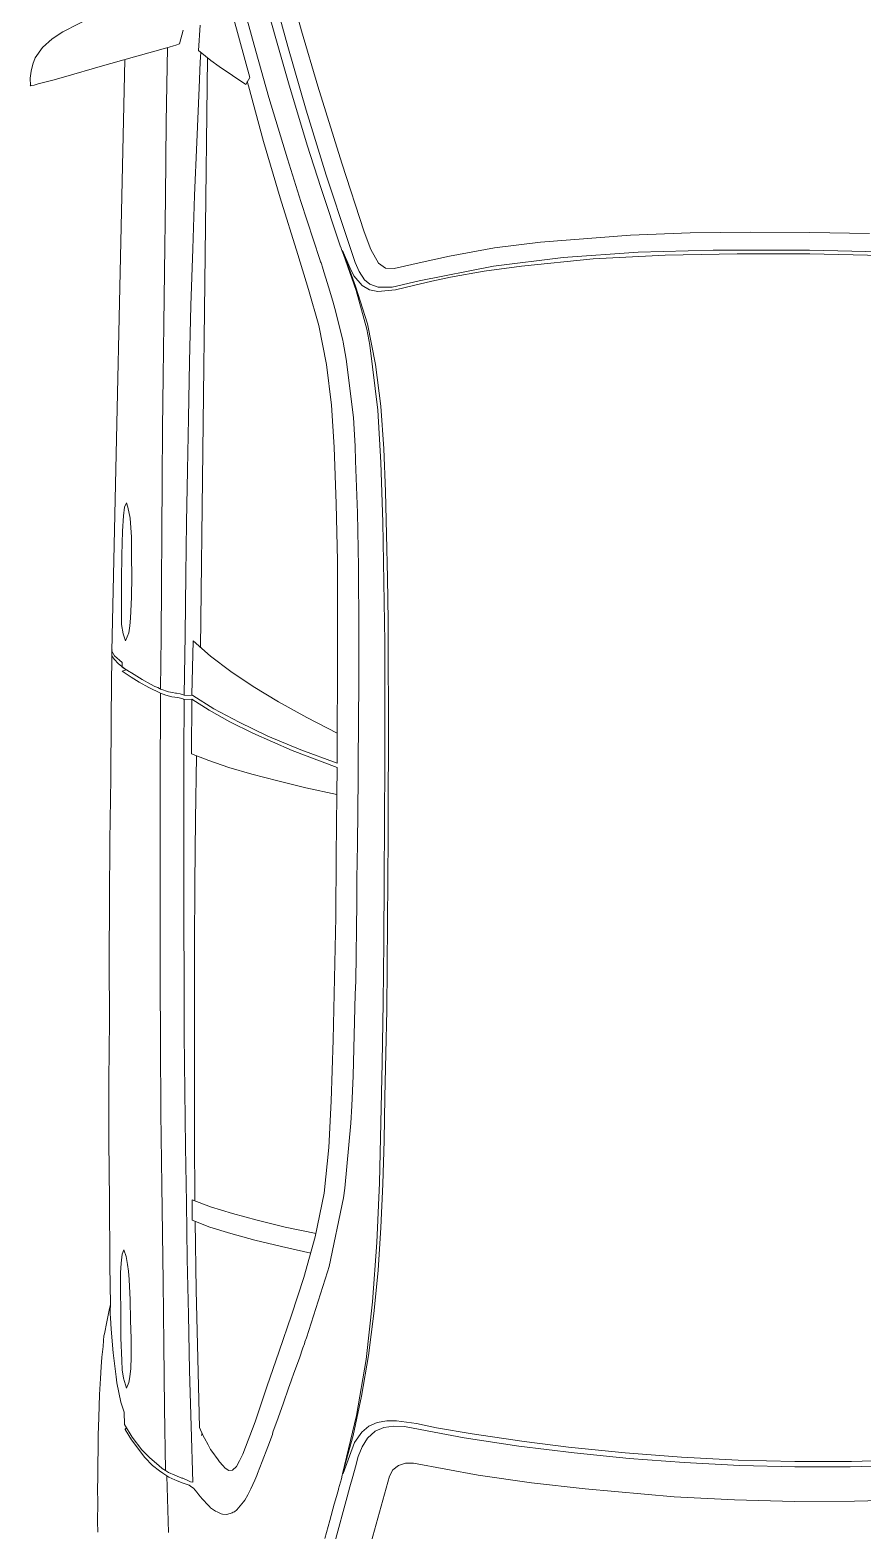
# Model space of a CAD drawing. Header units: inches. Extents: x 13 to 261, y -112 to -47.
# Drawn here: x 70.681 to 71.782, y -70.196 to -68.212 of the extents above; entities that cross this region are included whole.
import ezdxf

# ---------------------------------------------------------------- set-up
doc = ezdxf.new("R2010")
doc.units = ezdxf.units.IN
doc.header["$MEASUREMENT"] = 0
doc.layers.add('AUTOS', color=6, linetype='Continuous', lineweight=20)

msp = doc.modelspace()

# ---------------------------------------------------------------- linework, layer by layer
at = {"layer": 'AUTOS', "linetype": 'Continuous'}
for p, q in [((71.022, -68.2338), (70.9885, -68.1099)), ((70.9836, -68.1419), (71.0052, -68.2201)), ((71.0403, -68.2131), (71.0226, -68.1488)), ((70.9584, -68.1621), (70.9799, -68.2398)), ((70.766, -68.1932), (70.7242, -68.2142)), ((70.9505, -68.1975), (70.972, -68.2747)), ((70.7101, -68.2235), (70.7242, -68.2142)), ((70.8838, -68.2122), (70.8786, -68.2301)), ((70.904, -68.2389), (70.9059, -68.2054)), ((71.0619, -68.2863), (71.0403, -68.2131)), ((70.6878, -68.2488), (70.6975, -68.2349)), ((70.6975, -68.2349), (70.7101, -68.2235)), ((70.8193, -68.2474), (70.865, -68.2344)), ((70.863, -68.2354), (70.8613, -68.3339)), ((70.865, -68.2344), (70.871, -68.233)), ((70.871, -68.233), (70.874, -68.232)), ((70.874, -68.232), (70.8786, -68.2301)), ((70.904, -68.2389), (70.9134, -68.2465)), ((71.0052, -68.2201), (71.0229, -68.2818)), ((71.0465, -68.3181), (71.022, -68.2338)), ((70.6847, -68.2572), (70.6826, -68.2662)), ((70.6878, -68.2488), (70.6847, -68.2572)), ((70.7737, -68.2603), (70.8193, -68.2474)), ((70.8063, -68.2512), (70.7893, -69.0336)), ((70.9063, -68.2544), (70.9049, -68.2884)), ((70.9069, -68.2414), (70.9063, -68.2544)), ((70.9158, -68.2485), (70.9064, -69.029)), ((70.9134, -68.2465), (70.9203, -68.2521)), ((70.9203, -68.2521), (70.9312, -68.2602)), ((70.9799, -68.2398), (70.9972, -68.301)), ((70.6826, -68.2662), (70.681, -68.2757)), ((70.681, -68.2757), (70.6814, -68.2852)), ((70.7004, -68.2809), (70.711, -68.2781)), ((70.711, -68.2781), (70.7285, -68.2733)), ((70.7285, -68.2733), (70.7737, -68.2603)), ((70.9312, -68.2602), (70.9664, -68.2842)), ((70.9664, -68.2842), (70.972, -68.2747)), ((70.6814, -68.2852), (70.6809, -68.2857)), ((70.6809, -68.2857), (70.6834, -68.2852)), ((70.6834, -68.2852), (70.6864, -68.2848)), ((70.6864, -68.2848), (70.6919, -68.2833)), ((70.6919, -68.2833), (70.7004, -68.2809)), ((70.9049, -68.2884), (70.9015, -68.3604)), ((70.9685, -68.2802), (70.9699, -68.2857)), ((70.9699, -68.2857), (70.99, -68.3595)), ((71.0229, -68.2818), (71.0479, -68.3642)), ((71.0937, -68.3882), (71.0619, -68.2863)), ((70.9972, -68.301), (71.0217, -68.3823)), ((71.073, -68.404), (71.0465, -68.3181)), ((70.8613, -68.3339), (70.8601, -68.4329)), ((70.9015, -68.3604), (70.8986, -68.4308)), ((70.99, -68.3595), (71.0121, -68.4337)), ((71.0479, -68.3642), (71.0658, -68.4204)), ((71.0217, -68.3823), (71.0395, -68.4386)), ((71.1231, -68.4791), (71.0937, -68.3882)), ((71.1014, -68.4903), (71.073, -68.404)), ((70.8601, -68.4329), (70.8589, -68.5319)), ((70.8986, -68.4308), (70.8963, -68.5013)), ((71.0121, -68.4337), (71.0352, -68.509)), ((71.0658, -68.4204), (71.0913, -68.4972)), ((71.0395, -68.4386), (71.0646, -68.5154)), ((71.0913, -68.4972), (71.0928, -68.5007)), ((71.1111, -68.5194), (71.1014, -68.4903)), ((71.1318, -68.5022), (71.1231, -68.4791)), ((71.3564, -68.4924), (71.2958, -68.5002)), ((71.4755, -68.4834), (71.3564, -68.4924)), ((71.5546, -68.4803), (71.4755, -68.4834)), ((71.6341, -68.4793), (71.5546, -68.4803)), ((71.7131, -68.4797), (71.6341, -68.4793)), ((71.7131, -68.4797), (71.7921, -68.4812)), ((70.8963, -68.5013), (70.8939, -68.5763)), ((71.0352, -68.509), (71.0496, -68.5552)), ((71.0646, -68.5154), (71.0656, -68.5184)), ((71.0928, -68.5007), (71.0933, -68.5022)), ((71.0933, -68.5022), (71.0957, -68.5087)), ((71.1117, -68.5509), (71.0947, -68.5037)), ((71.104, -68.5263), (71.0947, -68.5037)), ((71.0957, -68.5087), (71.1126, -68.5565)), ((71.1421, -68.5203), (71.1318, -68.5022)), ((71.2362, -68.511), (71.2001, -68.519)), ((71.2958, -68.5002), (71.2362, -68.511)), ((71.2362, -68.511), (71.2362, -68.511)), ((71.3867, -68.5128), (71.2945, -68.5242)), ((71.4261, -68.5148), (71.3315, -68.5241)), ((71.4858, -68.506), (71.3867, -68.5128)), ((71.5217, -68.5099), (71.4261, -68.5148)), ((71.5853, -68.5032), (71.4858, -68.506)), ((71.6167, -68.5081), (71.5217, -68.5099)), ((71.7128, -68.5032), (71.5853, -68.5032)), ((71.6172, -68.5081), (71.6167, -68.5081)), ((71.7122, -68.5082), (71.6172, -68.5081)), ((71.7127, -68.5082), (71.7122, -68.5082)), ((71.7127, -68.5082), (71.7132, -68.5082)), ((71.7128, -68.5032), (71.8403, -68.5063)), ((71.7132, -68.5082), (71.8082, -68.5104)), ((70.8589, -68.5319), (70.8581, -68.6009)), ((71.0656, -68.5184), (71.0661, -68.5199)), ((71.0661, -68.5199), (71.0685, -68.5269)), ((71.0685, -68.5269), (71.0685, -68.5274)), ((71.0685, -68.5274), (71.0762, -68.5515)), ((71.1093, -68.5369), (71.104, -68.5263)), ((71.1207, -68.5501), (71.1093, -68.5369)), ((71.1164, -68.5315), (71.1111, -68.5194)), ((71.1238, -68.5426), (71.1164, -68.5315)), ((71.1515, -68.5269), (71.1421, -68.5203)), ((71.163, -68.5276), (71.1515, -68.5269)), ((71.2001, -68.519), (71.163, -68.5276)), ((71.2945, -68.5242), (71.1958, -68.5435)), ((71.2819, -68.531), (71.2373, -68.539)), ((71.3315, -68.5241), (71.2819, -68.531)), ((71.0496, -68.5552), (71.063, -68.6029)), ((71.0762, -68.5515), (71.0819, -68.5706)), ((71.1276, -68.6006), (71.1117, -68.5509)), ((71.1126, -68.5565), (71.1265, -68.6076)), ((71.1301, -68.5557), (71.1207, -68.5501)), ((71.1307, -68.5482), (71.1238, -68.5426)), ((71.1411, -68.5578), (71.1301, -68.5557)), ((71.1417, -68.5523), (71.1307, -68.5482)), ((71.1646, -68.5556), (71.1411, -68.5578)), ((71.1602, -68.552), (71.1417, -68.5523)), ((71.1958, -68.5435), (71.1602, -68.552)), ((71.1887, -68.5499), (71.1646, -68.5556)), ((71.2128, -68.5442), (71.1887, -68.5499)), ((71.2373, -68.539), (71.2128, -68.5442)), ((70.8939, -68.5763), (70.8919, -68.6508)), ((71.0819, -68.5706), (71.0843, -68.5801)), ((71.0843, -68.5801), (71.0948, -68.6222)), ((70.8581, -68.6009), (70.8572, -68.6699)), ((71.063, -68.6029), (71.0734, -68.6545)), ((71.1265, -68.6076), (71.1307, -68.6287)), ((71.1384, -68.6543), (71.1276, -68.6006)), ((71.0948, -68.6222), (71.0953, -68.6247)), ((71.0953, -68.6247), (71.0995, -68.6473)), ((71.1307, -68.6287), (71.1412, -68.7148)), ((70.8919, -68.6508), (70.8905, -68.7253)), ((71.0734, -68.6545), (71.0798, -68.7081)), ((71.0995, -68.6473), (71.1091, -68.7244)), ((71.1453, -68.7094), (71.1384, -68.6543)), ((70.8572, -68.6699), (70.8564, -68.7389)), ((71.0798, -68.7081), (71.0836, -68.7636)), ((71.1412, -68.7148), (71.1454, -68.7839)), ((71.1491, -68.7659), (71.1453, -68.7094)), ((70.8905, -68.7253), (70.8892, -68.7943)), ((71.1091, -68.7244), (71.1099, -68.7399)), ((70.8564, -68.7389), (70.856, -68.8079)), ((71.1099, -68.7399), (71.1111, -68.7625)), ((71.0836, -68.7636), (71.0862, -68.8387)), ((71.1111, -68.7625), (71.1119, -68.782)), ((71.1514, -68.8224), (71.1491, -68.7659)), ((70.8892, -68.7943), (70.8879, -68.8632)), ((71.1119, -68.782), (71.1145, -68.8505)), ((71.1454, -68.7839), (71.1479, -68.8629)), ((70.856, -68.8079), (70.8552, -68.8769)), ((71.1527, -68.8795), (71.1514, -68.8224)), ((70.8032, -68.8747), (70.8045, -68.8547)), ((70.8045, -68.8547), (70.8061, -68.8433)), ((70.8061, -68.8433), (70.8085, -68.8375)), ((70.8085, -68.8375), (70.8106, -68.8433)), ((70.8106, -68.8433), (70.8134, -68.8578)), ((71.0862, -68.8387), (71.0878, -68.9142)), ((71.1145, -68.8505), (71.1157, -68.922)), ((70.8023, -68.9067), (70.8032, -68.8747)), ((70.8134, -68.8578), (70.8151, -68.8829)), ((70.8879, -68.8632), (70.887, -68.9322)), ((71.1479, -68.8629), (71.1494, -68.9424)), ((70.8151, -68.8829), (70.8153, -68.9084)), ((70.8552, -68.8769), (70.8549, -68.9459)), ((71.154, -68.9365), (71.1527, -68.8795)), ((70.8019, -68.9392), (70.8023, -68.9067)), ((70.8153, -68.9084), (70.8155, -68.9344)), ((71.0878, -68.9142), (71.0878, -68.9902)), ((70.887, -68.9322), (70.8861, -69.0122)), ((71.1157, -68.922), (71.1161, -69.0075)), ((70.8019, -68.9832), (70.8019, -68.9392)), ((70.8155, -68.9344), (70.8152, -68.9624)), ((70.8549, -68.9459), (70.8545, -69.0149)), ((71.1494, -68.9424), (71.1505, -69.0219)), ((71.1548, -68.9935), (71.154, -68.9365)), ((70.8152, -68.9624), (70.8138, -68.9899)), ((70.8022, -68.9982), (70.8019, -68.9832)), ((70.8138, -68.9899), (70.8132, -68.9999)), ((71.0878, -68.9902), (71.0879, -69.0662)), ((71.1551, -69.0505), (71.1548, -68.9935)), ((70.8041, -69.0107), (70.8022, -68.9982)), ((70.8075, -69.0201), (70.8041, -69.0107)), ((70.8116, -69.0093), (70.8075, -69.0201)), ((70.8132, -68.9999), (70.8116, -69.0093)), ((70.8861, -69.0122), (70.8851, -69.0917)), ((71.1161, -69.0075), (71.1161, -69.0925)), ((70.8545, -69.0149), (70.8537, -69.0838)), ((70.897, -69.0199), (70.8951, -69.0914)), ((70.897, -69.0199), (70.9197, -69.0401)), ((71.1505, -69.0219), (71.1505, -69.1015)), ((70.7892, -69.0391), (70.7882, -69.1206)), ((70.7893, -69.0361), (70.7892, -69.0391)), ((70.7893, -69.0361), (70.7892, -69.0376)), ((70.7892, -69.0376), (70.7892, -69.0386)), ((70.7892, -69.0386), (70.7892, -69.0396)), ((70.7892, -69.0396), (70.7922, -69.0441)), ((70.7893, -69.0336), (70.7893, -69.0361)), ((70.7893, -69.0336), (70.7927, -69.0396)), ((70.7893, -69.0361), (70.7893, -69.0366)), ((70.7922, -69.0441), (70.7981, -69.0502)), ((70.7927, -69.0396), (70.8031, -69.0487)), ((70.7981, -69.0502), (70.808, -69.0583)), ((70.8031, -69.0487), (70.803, -69.0547)), ((70.9197, -69.0401), (70.9465, -69.0605)), ((71.1554, -69.1075), (71.1551, -69.0505)), ((70.812, -69.0603), (70.803, -69.0547)), ((70.808, -69.0583), (70.803, -69.0602)), ((70.8149, -69.0679), (70.803, -69.0602)), ((70.813, -69.0609), (70.812, -69.0603)), ((70.8144, -69.0619), (70.813, -69.0609)), ((70.8154, -69.0624), (70.8144, -69.0619)), ((70.8253, -69.0745), (70.8149, -69.0679)), ((70.8293, -69.0711), (70.8154, -69.0624)), ((70.8403, -69.0772), (70.8293, -69.0711)), ((70.9465, -69.0605), (70.9762, -69.0803)), ((71.0879, -69.0662), (71.0875, -69.1422)), ((70.8382, -69.0817), (70.8253, -69.0745)), ((70.8536, -69.0893), (70.8382, -69.0817)), ((70.8462, -69.0803), (70.8403, -69.0772)), ((70.8502, -69.0818), (70.8462, -69.0803)), ((70.8522, -69.0828), (70.8502, -69.0818)), ((70.8537, -69.0838), (70.8522, -69.0828)), ((70.8536, -69.0893), (70.8531, -69.2114)), ((70.8606, -69.0919), (70.8536, -69.0893)), ((70.8542, -69.0839), (70.8537, -69.0838)), ((70.8641, -69.0875), (70.8542, -69.0839)), ((70.8686, -69.094), (70.8606, -69.0919)), ((70.8696, -69.0885), (70.8641, -69.0875)), ((70.8736, -69.0891), (70.8696, -69.0885)), ((70.8746, -69.0891), (70.8736, -69.0891)), ((70.8796, -69.0902), (70.8746, -69.0891)), ((70.8836, -69.0912), (70.8796, -69.0902)), ((70.8856, -69.0917), (70.8836, -69.0912)), ((70.8966, -69.0924), (70.8851, -69.0917)), ((70.8951, -69.0914), (70.8966, -69.0924)), ((70.8966, -69.0924), (70.9244, -69.1097)), ((70.9762, -69.0803), (71.01, -69.1007)), ((71.1161, -69.0925), (71.1159, -69.108)), ((70.8766, -69.0951), (70.8686, -69.094)), ((70.8835, -69.0967), (70.8766, -69.0951)), ((70.8835, -69.0972), (70.8835, -69.0967)), ((70.885, -69.0977), (70.8835, -69.0972)), ((70.885, -69.0977), (70.8846, -69.1717)), ((70.895, -69.0969), (70.885, -69.0977)), ((70.895, -69.0969), (70.8947, -69.1694)), ((70.895, -69.0969), (70.9179, -69.1116)), ((70.9179, -69.1116), (70.9452, -69.127)), ((70.9244, -69.1097), (70.9577, -69.1276)), ((71.01, -69.1007), (71.0472, -69.1212)), ((71.1159, -69.108), (71.1153, -69.201)), ((71.1505, -69.1015), (71.1505, -69.1805)), ((71.1552, -69.1645), (71.1554, -69.1075)), ((70.7882, -69.1206), (70.7877, -69.2021)), ((70.9452, -69.127), (70.976, -69.1423)), ((70.9577, -69.1276), (70.9959, -69.1461)), ((71.0472, -69.1212), (71.0875, -69.1422)), ((70.976, -69.1423), (71.0277, -69.165)), ((70.9959, -69.1461), (71.0392, -69.1641)), ((71.0875, -69.1422), (71.0875, -69.1817)), ((70.8846, -69.1717), (70.8847, -69.2452)), ((70.8947, -69.1694), (70.9175, -69.1781)), ((71.0277, -69.165), (71.0874, -69.1877)), ((71.0392, -69.1641), (71.0875, -69.1817)), ((71.155, -69.2215), (71.1552, -69.1645)), ((70.9001, -69.2564), (70.9011, -69.1724)), ((70.9175, -69.1781), (70.9439, -69.1875)), ((70.9439, -69.1875), (70.9743, -69.1963)), ((71.0874, -69.1877), (71.087, -69.2232)), ((71.1505, -69.1805), (71.1501, -69.26)), ((70.7877, -69.2021), (70.7867, -69.2841)), ((70.8531, -69.2114), (70.8531, -69.2994)), ((70.9743, -69.1963), (71.0087, -69.2052)), ((71.0087, -69.2052), (71.0461, -69.2142)), ((71.1153, -69.201), (71.1142, -69.289)), ((71.0461, -69.2142), (71.087, -69.2232)), ((71.087, -69.2232), (71.086, -69.3042)), ((71.1548, -69.2785), (71.155, -69.2215)), ((70.8847, -69.2452), (70.8843, -69.3192)), ((70.8991, -69.3404), (70.9001, -69.2564)), ((71.1501, -69.26), (71.1497, -69.3355)), ((70.7867, -69.2841), (70.7863, -69.3636)), ((71.1142, -69.289), (71.1137, -69.335)), ((71.1547, -69.3355), (71.1548, -69.2785)), ((70.8531, -69.2994), (70.853, -69.3874)), ((71.086, -69.3042), (71.0855, -69.3857)), ((70.8843, -69.3192), (70.8844, -69.3932)), ((70.8986, -69.4244), (70.8991, -69.3404)), ((71.1137, -69.335), (71.1133, -69.3655)), ((71.1497, -69.3355), (71.1491, -69.419)), ((71.154, -69.393), (71.1547, -69.3355)), ((70.7863, -69.3636), (70.7858, -69.4431)), ((71.1133, -69.366), (71.112, -69.47)), ((71.1133, -69.3655), (71.1133, -69.366)), ((70.853, -69.3874), (70.853, -69.4689)), ((71.0855, -69.3857), (71.0841, -69.4667)), ((70.8844, -69.3932), (70.885, -69.4673)), ((71.1537, -69.451), (71.154, -69.393)), ((70.8985, -69.5084), (70.8986, -69.4244)), ((71.1491, -69.419), (71.1482, -69.4985)), ((70.7858, -69.4431), (70.7859, -69.5221)), ((70.853, -69.4689), (70.8535, -69.5504)), ((70.885, -69.4673), (70.8851, -69.5413)), ((71.0841, -69.4667), (71.0821, -69.5477)), ((71.112, -69.47), (71.1113, -69.4875)), ((71.153, -69.5085), (71.1537, -69.451)), ((71.1113, -69.4875), (71.1085, -69.5955)), ((70.8985, -69.5924), (70.8985, -69.5084)), ((71.1482, -69.4985), (71.1472, -69.578)), ((71.1519, -69.566), (71.153, -69.5085)), ((70.7859, -69.5221), (70.7854, -69.6016)), ((70.8851, -69.5413), (70.8857, -69.6153)), ((71.0821, -69.5477), (71.0796, -69.6291)), ((70.8535, -69.5504), (70.8539, -69.6449)), ((71.1507, -69.6235), (71.1519, -69.566)), ((71.1472, -69.578), (71.1452, -69.6574)), ((70.7854, -69.6016), (70.7854, -69.6811)), ((70.8985, -69.6769), (70.8985, -69.5924)), ((71.1085, -69.5955), (71.107, -69.635)), ((70.8857, -69.6153), (70.8868, -69.6893)), ((71.1495, -69.681), (71.1507, -69.6235)), ((70.8539, -69.6449), (70.8552, -69.7399)), ((71.0796, -69.6291), (71.0763, -69.6901)), ((71.107, -69.635), (71.1057, -69.658)), ((71.1057, -69.658), (71.0977, -69.7439)), ((71.1452, -69.6574), (71.1433, -69.7369)), ((70.7854, -69.6811), (70.786, -69.7606)), ((70.899, -69.7609), (70.8985, -69.6769)), ((71.1478, -69.7385), (71.1495, -69.681)), ((70.8868, -69.6893), (70.8879, -69.7633)), ((71.0763, -69.6901), (71.0701, -69.7505)), ((70.8552, -69.7399), (70.8572, -69.8679)), ((71.0977, -69.7439), (71.096, -69.7568)), ((71.1433, -69.7369), (71.1398, -69.8159)), ((71.1451, -69.7959), (71.1478, -69.7385)), ((70.786, -69.7606), (70.7865, -69.8401)), ((70.8879, -69.7633), (70.889, -69.8373)), ((70.9199, -69.7687), (70.8955, -69.7594)), ((70.8955, -69.7594), (70.8957, -69.7864)), ((71.0701, -69.7505), (71.0584, -69.8084)), ((71.096, -69.7568), (71.0769, -69.8476)), ((70.919, -69.7957), (70.8957, -69.7864)), ((70.9488, -69.7776), (70.9199, -69.7687)), ((70.9817, -69.7865), (70.9488, -69.7776)), ((71.0186, -69.7954), (70.9817, -69.7865)), ((70.8996, -69.788), (70.901, -69.879)), ((70.9469, -69.804), (70.919, -69.7957)), ((70.9783, -69.8129), (70.9469, -69.804)), ((71.0595, -69.8039), (71.0186, -69.7954)), ((71.1419, -69.8529), (71.1451, -69.7959)), ((70.805, -69.8254), (70.8031, -69.8313)), ((70.8081, -69.8344), (70.805, -69.8254)), ((71.0137, -69.8213), (70.9783, -69.8129)), ((71.0526, -69.8298), (71.0137, -69.8213)), ((71.0584, -69.8084), (71.0432, -69.8622)), ((71.1398, -69.8159), (71.1344, -69.8943)), ((70.7865, -69.8401), (70.7864, -69.8461)), ((70.7864, -69.8461), (70.7873, -69.8981)), ((70.7864, -69.8461), (70.7864, -69.8466)), ((70.8015, -69.8433), (70.8008, -69.8558)), ((70.8031, -69.8313), (70.8015, -69.8433)), ((70.8099, -69.8449), (70.8081, -69.8344)), ((70.8113, -69.8539), (70.8099, -69.8449)), ((70.889, -69.8373), (70.8906, -69.9114)), ((70.8008, -69.8558), (70.8006, -69.8768)), ((70.8122, -69.8649), (70.8113, -69.8539)), ((70.8134, -69.8919), (70.8122, -69.8649)), ((71.0432, -69.8622), (71.0271, -69.912)), ((71.0748, -69.8546), (71.0468, -69.9418)), ((71.0769, -69.8476), (71.0748, -69.8546)), ((71.1362, -69.9098), (71.1419, -69.8529)), ((70.8006, -69.8768), (70.8012, -69.9093)), ((70.8572, -69.8679), (70.8582, -69.951)), ((70.8572, -69.8679), (70.8582, -69.951)), ((70.901, -69.879), (70.9029, -69.9695)), ((70.7825, -69.921), (70.7857, -69.9056)), ((70.7857, -69.9056), (70.7873, -69.8981)), ((70.7873, -69.9006), (70.7872, -69.9036)), ((70.7872, -69.9036), (70.7872, -69.9071)), ((70.7873, -69.8981), (70.7873, -69.9006)), ((70.814, -69.9189), (70.8134, -69.8919)), ((71.1344, -69.8943), (71.1259, -69.9707)), ((70.7793, -69.9365), (70.7825, -69.921)), ((70.7872, -69.9071), (70.7871, -69.9101)), ((70.7871, -69.9101), (70.7876, -69.9156)), ((70.7876, -69.9156), (70.788, -69.9231)), ((70.788, -69.9231), (70.7884, -69.9306)), ((70.8012, -69.9093), (70.8013, -69.9418)), ((70.8147, -69.9429), (70.814, -69.9189)), ((70.8906, -69.9114), (70.8922, -69.9854)), ((71.0271, -69.912), (71.0106, -69.9598)), ((71.129, -69.9653), (71.1362, -69.9098)), ((70.7776, -69.9535), (70.7782, -69.9455)), ((70.7782, -69.9455), (70.7788, -69.9395)), ((70.7788, -69.9395), (70.7793, -69.9365)), ((70.7788, -69.939), (70.7788, -69.9395)), ((70.791, -69.9617), (70.7884, -69.9306)), ((70.8013, -69.9418), (70.8024, -69.9718)), ((70.815, -69.9669), (70.8147, -69.9429)), ((71.0468, -69.9418), (71.0447, -69.9472)), ((70.7759, -69.9675), (70.7776, -69.9535)), ((70.7951, -69.9937), (70.791, -69.9617)), ((70.8582, -69.951), (70.8591, -70.0345)), ((70.8582, -69.951), (70.8591, -70.0345)), ((71.0106, -69.9598), (70.9945, -70.0066)), ((71.0374, -69.9691), (71.0421, -69.9552)), ((71.0421, -69.9552), (71.0442, -69.9497)), ((71.0447, -69.9477), (71.0442, -69.9497)), ((71.0447, -69.9472), (71.0447, -69.9477)), ((71.1198, -70.0192), (71.129, -69.9653)), ((70.7741, -69.9959), (70.7753, -69.9805)), ((70.7753, -69.9805), (70.7759, -69.9675)), ((70.8024, -69.9718), (70.8027, -69.9843)), ((70.8027, -69.9843), (70.8046, -69.9953)), ((70.8131, -69.9934), (70.8143, -69.9824)), ((70.8143, -69.9824), (70.815, -69.9669)), ((70.8922, -69.9854), (70.8943, -70.0589)), ((70.9029, -69.9695), (70.9053, -70.0605)), ((71.0302, -69.9886), (71.0374, -69.9691)), ((71.1259, -69.9707), (71.113, -70.0446)), ((70.7728, -70.0169), (70.7741, -69.9959)), ((70.796, -70.0017), (70.7951, -69.9937)), ((70.8012, -70.0273), (70.796, -70.0017)), ((70.8046, -69.9953), (70.8087, -70.0086)), ((70.8087, -70.0086), (70.8115, -70.0009)), ((70.8115, -70.0009), (70.8131, -69.9934)), ((71.023, -70.0085), (71.0266, -69.999)), ((71.0266, -69.999), (71.0271, -69.9975)), ((71.0271, -69.9975), (71.0302, -69.9886)), ((70.772, -70.0474), (70.7728, -70.0169)), ((70.9945, -70.0066), (70.9789, -70.0529)), ((71.0162, -70.0279), (71.023, -70.0085)), ((71.1087, -70.071), (71.1198, -70.0192)), ((70.8055, -70.0403), (70.8012, -70.0273)), ((70.8055, -70.0403), (70.8059, -70.0568)), ((70.8591, -70.0345), (70.8601, -70.1175)), ((70.8591, -70.0345), (70.8601, -70.1175)), ((71.0095, -70.0478), (71.0162, -70.0279)), ((71.113, -70.0446), (71.0946, -70.1219)), ((70.7712, -70.0709), (70.772, -70.0474)), ((70.8162, -70.0735), (70.8059, -70.0568)), ((70.8083, -70.0614), (70.8068, -70.0629)), ((70.8068, -70.0629), (70.8068, -70.0634)), ((70.8151, -70.077), (70.8068, -70.0634)), ((70.8943, -70.0589), (70.8964, -70.1329)), ((70.9097, -70.0706), (70.9053, -70.0605)), ((70.9789, -70.0529), (70.9624, -70.0957)), ((71.0023, -70.0667), (71.0095, -70.0478)), ((71.1294, -70.0588), (71.1203, -70.0667)), ((71.1404, -70.0539), (71.1294, -70.0588)), ((71.1493, -70.0605), (71.1378, -70.0654)), ((71.153, -70.0516), (71.1404, -70.0539)), ((71.1624, -70.0587), (71.1493, -70.0605)), ((71.166, -70.0517), (71.153, -70.0516)), ((71.1764, -70.0593), (71.1624, -70.0587)), ((71.1924, -70.0555), (71.166, -70.0517)), ((71.2158, -70.0668), (71.1764, -70.0593)), ((71.2188, -70.0609), (71.1924, -70.0555)), ((71.2663, -70.0689), (71.2188, -70.0609)), ((70.7709, -70.0929), (70.7711, -70.0809)), ((70.7711, -70.0809), (70.7712, -70.0709)), ((70.8328, -70.1002), (70.8151, -70.077)), ((70.829, -70.0901), (70.8162, -70.0735)), ((70.9087, -70.0681), (70.9077, -70.0711)), ((70.9117, -70.0746), (70.9097, -70.0706)), ((70.9165, -70.0837), (70.9117, -70.0746)), ((70.92, -70.0897), (70.9165, -70.0837)), ((70.9955, -70.0861), (71.0017, -70.0697)), ((71.0017, -70.0697), (71.0023, -70.0667)), ((71.0946, -70.1219), (71.1087, -70.071)), ((71.1106, -70.0805), (71.0956, -70.1214)), ((71.1203, -70.0667), (71.1106, -70.0805)), ((71.1277, -70.0747), (71.1205, -70.0862)), ((71.1378, -70.0654), (71.1277, -70.0747)), ((71.2557, -70.0743), (71.2158, -70.0668)), ((71.3281, -70.0852), (71.2557, -70.0743)), ((71.3351, -70.0793), (71.2663, -70.0689)), ((71.401, -70.0941), (71.3281, -70.0852)), ((71.3935, -70.0865), (71.3351, -70.0793)), ((70.7707, -70.1134), (70.7708, -70.1049)), ((70.7708, -70.1049), (70.7709, -70.0929)), ((70.8295, -70.0906), (70.829, -70.0901)), ((70.8393, -70.1007), (70.8295, -70.0906)), ((70.8432, -70.1108), (70.8328, -70.1002)), ((70.8512, -70.1109), (70.8393, -70.1007)), ((70.9214, -70.0917), (70.92, -70.0897)), ((70.92, -70.0897), (70.92, -70.0897)), ((70.9298, -70.1033), (70.9214, -70.0917)), ((70.9318, -70.1059), (70.9298, -70.1033)), ((70.9583, -70.1047), (70.9542, -70.1121)), ((70.9624, -70.0957), (70.9583, -70.1047)), ((70.9883, -70.1056), (70.9955, -70.0861)), ((71.1154, -70.0991), (71.1117, -70.1126)), ((71.1205, -70.0862), (71.1154, -70.0991)), ((71.4685, -70.0939), (71.3935, -70.0865)), ((71.4739, -70.1015), (71.401, -70.0941)), ((71.5434, -70.0998), (71.4685, -70.0939)), ((71.5468, -70.1068), (71.4739, -70.1015)), ((71.6184, -70.1037), (71.5434, -70.0998)), ((71.6933, -70.1056), (71.6184, -70.1037)), ((71.7683, -70.1055), (71.8434, -70.1034)), ((70.7705, -70.1274), (70.7707, -70.1134)), ((70.8521, -70.1179), (70.8432, -70.1108)), ((70.8557, -70.1149), (70.8512, -70.1109)), ((70.8566, -70.121), (70.8521, -70.1179)), ((70.8601, -70.1175), (70.8557, -70.1149)), ((70.862, -70.1245), (70.8566, -70.121)), ((70.8641, -70.1201), (70.8601, -70.1175)), ((70.862, -70.1245), (70.8641, -70.1996)), ((70.8645, -70.1261), (70.862, -70.1245)), ((70.8726, -70.1237), (70.8641, -70.1201)), ((70.882, -70.1278), (70.8726, -70.1237)), ((70.9318, -70.1059), (70.9362, -70.1109)), ((70.9318, -70.1059), (70.9318, -70.1059)), ((70.9392, -70.1145), (70.9362, -70.1109)), ((70.9441, -70.1175), (70.9392, -70.1145)), ((70.9491, -70.1171), (70.9441, -70.1175)), ((70.9542, -70.1121), (70.9491, -70.1171)), ((70.9785, -70.1304), (70.9811, -70.124)), ((70.9811, -70.124), (70.9821, -70.1215)), ((70.9821, -70.1215), (70.9883, -70.1056)), ((71.093, -70.1283), (71.0941, -70.1238)), ((71.0946, -70.1219), (71.0941, -70.1238)), ((71.0956, -70.1214), (71.0946, -70.1219)), ((71.1117, -70.1126), (71.1081, -70.1255)), ((71.1612, -70.1167), (71.1566, -70.1251)), ((71.1687, -70.1108), (71.1612, -70.1167)), ((71.1778, -70.1079), (71.1687, -70.1108)), ((71.1883, -70.108), (71.1778, -70.1079)), ((71.2741, -70.1235), (71.1883, -70.108)), ((71.3445, -70.1339), (71.2741, -70.1235)), ((71.6203, -70.1107), (71.5468, -70.1068)), ((71.6933, -70.1126), (71.6203, -70.1107)), ((71.6933, -70.1056), (71.7683, -70.1055)), ((71.6933, -70.1126), (71.7663, -70.1125)), ((71.7663, -70.1125), (71.8398, -70.1104)), ((70.7703, -70.1419), (70.7705, -70.1274)), ((70.7706, -70.1604), (70.7703, -70.1419)), ((70.8725, -70.1297), (70.8645, -70.1261)), ((70.875, -70.1307), (70.8725, -70.1297)), ((70.8824, -70.1338), (70.875, -70.1307)), ((70.883, -70.1278), (70.882, -70.1278)), ((70.8849, -70.1348), (70.8824, -70.1338)), ((70.89, -70.1309), (70.883, -70.1278)), ((70.8914, -70.1369), (70.8849, -70.1348)), ((70.8935, -70.1324), (70.89, -70.1309)), ((70.8949, -70.1394), (70.8914, -70.1369)), ((70.8935, -70.1324), (70.8964, -70.1329)), ((70.8973, -70.141), (70.8949, -70.1394)), ((70.9018, -70.146), (70.8973, -70.141)), ((70.9733, -70.1419), (70.9692, -70.1498)), ((70.9733, -70.1419), (70.9785, -70.1304)), ((71.0867, -70.1518), (71.0893, -70.1428)), ((71.0893, -70.1428), (71.0894, -70.1418)), ((71.0894, -70.1418), (71.093, -70.1283)), ((71.1044, -70.139), (71.1007, -70.1524)), ((71.1081, -70.1255), (71.1044, -70.139)), ((71.1566, -70.1251), (71.1304, -70.2203)), ((71.4159, -70.1418), (71.3445, -70.1339)), ((71.5333, -70.1522), (71.4159, -70.1418)), ((70.7703, -70.1849), (70.7706, -70.1604)), ((70.9042, -70.1495), (70.9018, -70.146)), ((70.9087, -70.1551), (70.9042, -70.1495)), ((70.9087, -70.1551), (70.9042, -70.1495)), ((70.9171, -70.1637), (70.9087, -70.1551)), ((70.9186, -70.1652), (70.9171, -70.1637)), ((70.9636, -70.1588), (70.9545, -70.1697)), ((70.9652, -70.1568), (70.9636, -70.1588)), ((70.9692, -70.1498), (70.9652, -70.1568)), ((71.0778, -70.1837), (71.0836, -70.1622)), ((71.0836, -70.1622), (71.0867, -70.1518)), ((71.1007, -70.1524), (71.0845, -70.2122)), ((71.6132, -70.1562), (71.5333, -70.1522)), ((71.6927, -70.1586), (71.6132, -70.1562)), ((71.6927, -70.1586), (71.7722, -70.1581)), ((71.7722, -70.1581), (71.8522, -70.1561)), ((70.92, -70.1667), (70.9186, -70.1652)), ((70.925, -70.1703), (70.92, -70.1667)), ((70.9265, -70.1713), (70.925, -70.1703)), ((70.9285, -70.1723), (70.9265, -70.1713)), ((70.9339, -70.1749), (70.9285, -70.1723)), ((70.9359, -70.1754), (70.9339, -70.1749)), ((70.9414, -70.1755), (70.9359, -70.1754)), ((70.9485, -70.1736), (70.9414, -70.1755)), ((70.95, -70.1726), (70.9485, -70.1736)), ((70.9515, -70.1721), (70.95, -70.1726)), ((70.9545, -70.1697), (70.9515, -70.1721)), ((71.0778, -70.1837), (71.0711, -70.2076)), ((70.7706, -70.1989), (70.7703, -70.1849))]:
    msp.add_line(p, q, dxfattribs=at)
msp.add_point((70.7893, -69.0321), dxfattribs=at)

doc.saveas('drawing.dxf')
